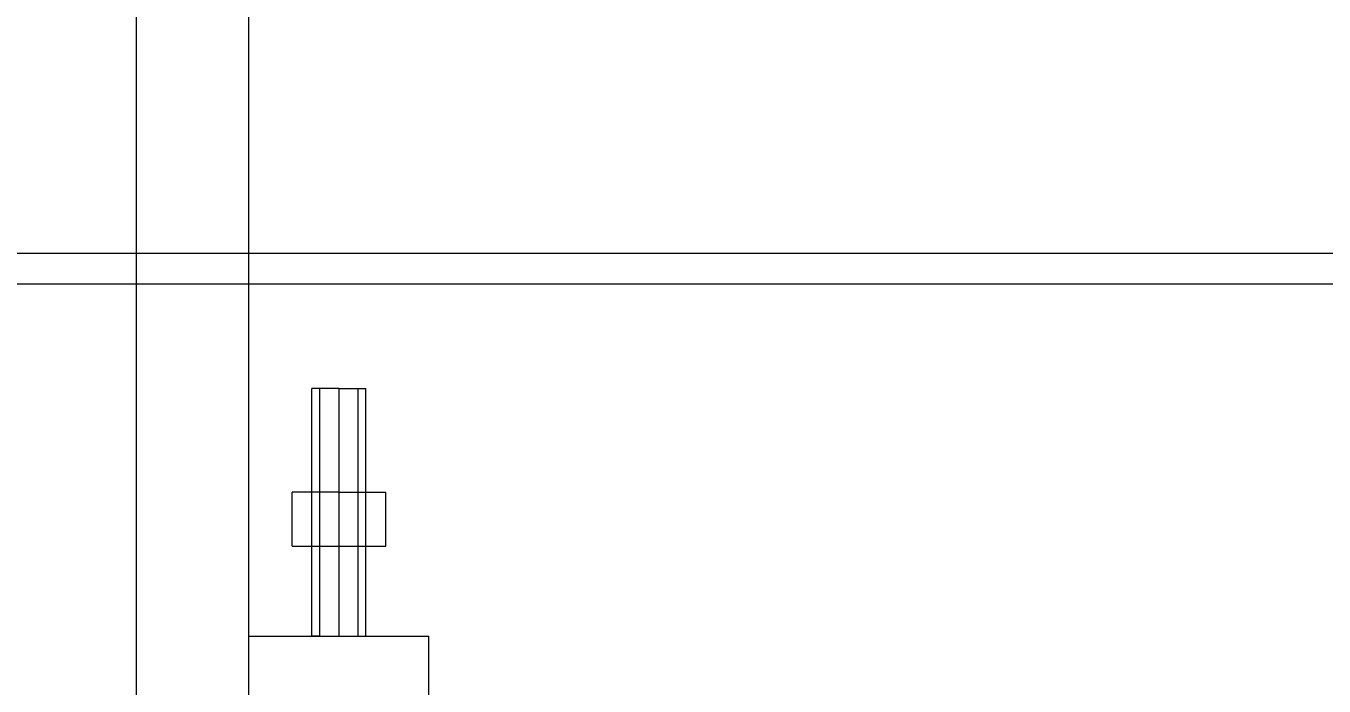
# Model space of a CAD drawing. Header units: millimetres. Extents: x -1970 to 34302, y -65268 to 6837.
# Drawn here: x 540.4 to 829, y -33696.1 to -33549.5 of the extents above; entities that cross this region are included whole.
import ezdxf

# ---------------------------------------------------------------- set-up
doc = ezdxf.new("R2010")
doc.units = ezdxf.units.MM
for name, color, linetype, lineweight in [('COTAS_O', 1, 'Continuous', 0), ('frontal_mezcladora', 7, 'Continuous', 0), ('frontal_tolva', 7, 'Continuous', 0)]:
    doc.layers.add(name, color=color, linetype=linetype, lineweight=lineweight)
doc.dimstyles.new('R19_100', dxfattribs={"dimtxt": 250, "dimasz": 150, "dimexe": 150, "dimexo": 80, "dimgap": 100, "dimtad": 1, "dimtih": 1, "dimtoh": 1, "dimdsep": 46, "dimcen": 0.09, "dimadec": 0, "dimazin": 0, "dimtfac": 1, "dimtdec": 4, "dimtofl": 0, "dimtmove": 0, "dimatfit": 3, "dimfxl": 1, "dimtolj": 1, "dimtzin": 0, "dimarcsym": 0})

# ---------------------------------------------------------------- blocks, each defined once
blk = doc.blocks.new('*D35')
at = {"layer": 'COTAS_O', "color": 0, "lineweight": -2, "transparency": 16777216}
for p, q in [((-1725, -34320), (-1725, -33550)), ((1725, -34320), (1725, -33550)), ((-1575, -33700), (1575, -33700))]:
    blk.add_line(p, q, dxfattribs=at)
at = {"layer": 'COTAS_O', "color": 0, "transparency": 16777216}
for points in [[(-1575, -33675), (-1575, -33725), (-1725, -33700)], [(1575, -33675), (1575, -33725), (1725, -33700)]]:
    blk.add_solid(points, dxfattribs=at)
at = {"layer": 'Defpoints', "color": 0, "transparency": 16777216}
for p in [(1725, -33700), (-1725, -34400), (1725, -34400)]:
    blk.add_point(p, dxfattribs=at)

msp = doc.modelspace()

# ---------------------------------------------------------------- linework, layer by layer
at = {"layer": 'frontal_mezcladora'}
for p, q in [((565, -33730), (565, -33230)), ((590, -33730), (590, -33230)), ((605.757, -33630), (604, -33630)), ((604, -33685), (604, -33630)), ((610, -33630), (605.757, -33630)), ((605.757, -33685), (605.757, -33630)), ((610, -33630), (614.243, -33630)), ((610, -33630), (610, -33685)), ((614.243, -33630), (616, -33630)), ((614.243, -33685), (614.243, -33630)), ((616, -33685), (616, -33630)), ((610, -33653), (599.608, -33653)), ((599.608, -33665), (599.608, -33653)), ((610, -33653), (620.392, -33653)), ((610, -33653), (610, -33665)), ((620.392, -33665), (620.392, -33653)), ((599.608, -33665), (610, -33665)), ((610, -33665), (620.392, -33665)), ((590, -33685), (630, -33685)), ((590, -33705), (590, -33685)), ((605.757, -33685), (604, -33685)), ((605.757, -33685), (610, -33685)), ((610, -33685), (614.243, -33685)), ((614.243, -33685), (616, -33685)), ((630, -33705), (630, -33685))]:
    msp.add_line(p, q, dxfattribs=at)
at = {"layer": 'frontal_tolva'}
for p, q in [((1725, -33600), (-1725, -33600)), ((1725, -33606.849), (-1725, -33606.849))]:
    msp.add_line(p, q, dxfattribs=at)

# ---------------------------------------------------------------- dimensions: what is measured, and where the dimension line sits
at = {"layer": 'COTAS_O'}
dim = msp.add_aligned_dim(p1=(-1725, -34400), p2=(1725, -34400), distance=700, text='<> O', dimstyle='R19_100', dxfattribs=at)
dim.commit()
dim.dimension.update_dxf_attribs({"geometry": '*D35', "text_midpoint": (0, -33700)})

doc.saveas('drawing.dxf')
